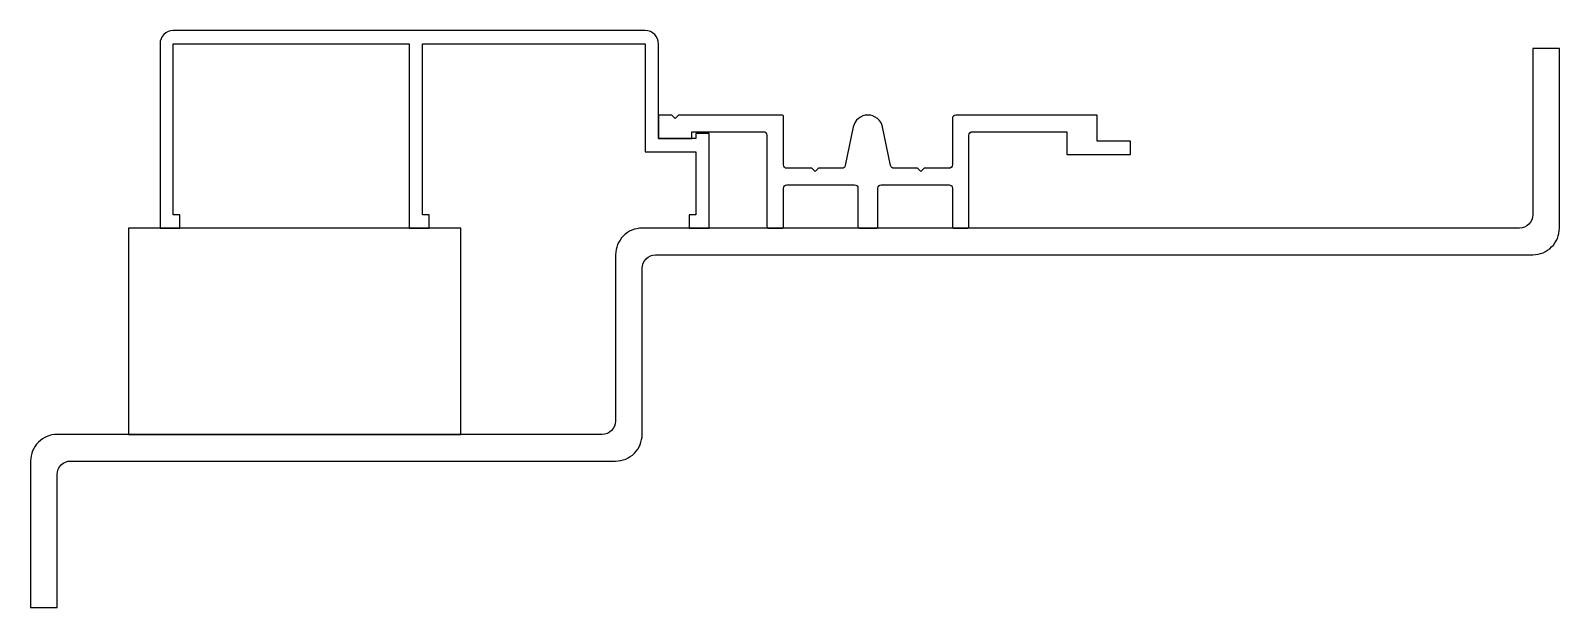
# Model space of a CAD drawing. Extents: x 10 to 240, y 8 to 94.
import ezdxf

# ---------------------------------------------------------------- set-up
doc = ezdxf.new("R2010")
doc.units = 0
doc.layers.get('0').update_dxf_attribs({"linetype": 'CONTINUOUS'})

msp = doc.modelspace()

# ---------------------------------------------------------------- linework, layer by layer
at = {"color": 32}
for points in [[(102.73, 94.3), (31.73, 94.3, 0.414214), (29.73, 92.3), (29.73, 64.6), (32.73, 64.6), (32.73, 66.6), (31.73, 66.6), (31.73, 92.3), (67.23, 92.3), (67.23, 64.6), (70.23, 64.6), (70.23, 66.6), (69.23, 66.6), (69.23, 92.3), (102.73, 92.3), (102.73, 76.1), (110.33, 76.1), (110.33, 66.6), (109.33, 66.6), (109.33, 64.6), (112.33, 64.6), (112.33, 78.85), (110.33, 78.85), (110.33, 78.1), (104.73, 78.1), (104.73, 92.3, 0.414214)], [(102.26, 58.6, -0.414214), (104.26, 60.6), (236.26, 60.6, 0.414214), (240.26, 64.6), (240.26, 91.59), (236.26, 91.59), (236.26, 66.6, -0.414214), (234.26, 64.6), (102.26, 64.6, 0.414214), (98.26, 60.6), (98.26, 35.6, -0.414214), (96.26, 33.6), (14.26, 33.6, 0.414214), (10.26, 29.6), (10.26, 7.6), (14.26, 7.6), (14.26, 27.6, -0.414214), (16.26, 29.6), (98.26, 29.6, 0.414214), (102.26, 33.6)], [(151.43, 78.6, -0.414214), (151.93, 79.1), (166.13, 79.1), (166.13, 75.7), (175.73, 75.7), (175.73, 77.7), (170.73, 77.7), (170.73, 81.6), (149.43, 81.6, 0.414214), (148.93, 81.1), (148.93, 74.1, -0.414214), (148.43, 73.6), (144.68, 73.6), (144.18, 73.1), (143.68, 73.6), (140.13, 73.6, -0.355093), (139.64, 74), (138.43, 79.81, 0.812654), (134.02, 79.81), (132.81, 74, -0.355093), (132.32, 73.6), (128.78, 73.6), (128.28, 73.1), (127.78, 73.6), (124.03, 73.6, -0.414214), (123.53, 74.1), (123.53, 81.35, 0.414214), (123.28, 81.6), (107.73, 81.6), (107.23, 81.1), (106.73, 81.6), (104.83, 81.6, 0.414214), (104.73, 81.5), (104.73, 78.1), (109.73, 78.1), (109.73, 79.1), (120.53, 79.1, -0.414214), (121.03, 78.6), (121.03, 64.85, 0.414214), (121.28, 64.6), (123.28, 64.6, 0.414214), (123.53, 64.85), (123.53, 70.6, -0.414214), (124.03, 71.1), (134.23, 71.1, -0.414214), (134.73, 70.6), (134.73, 64.85, 0.414214), (134.98, 64.6), (137.48, 64.6, 0.414214), (137.73, 64.85), (137.73, 70.6, -0.414214), (138.23, 71.1), (148.43, 71.1, -0.414214), (148.93, 70.6), (148.93, 64.85, 0.414214), (149.18, 64.6), (151.18, 64.6, 0.414214), (151.43, 64.85)]]:
    msp.add_lwpolyline(points, format="xyb", close=True, dxfattribs=at)
msp.add_lwpolyline([(74.98, 64.6), (24.98, 64.6), (24.98, 33.6), (74.98, 33.6)], close=True, dxfattribs=at)

doc.saveas('drawing.dxf')
